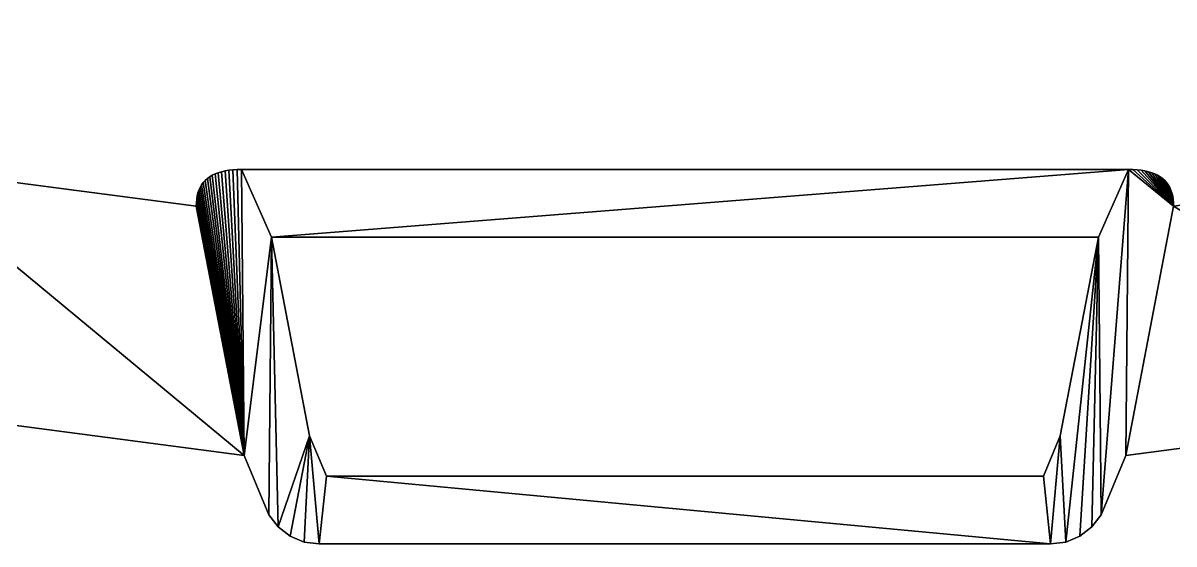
# Model space of a CAD drawing. Extents: x 0 to 187, y 0 to 177.
# Drawn here: x 59.3 to 118.6, y 0 to 26.8 of the extents above; entities that cross this region are included whole.
import ezdxf

# ---------------------------------------------------------------- set-up
doc = ezdxf.new("R2010")
doc.units = 0
doc.header["$LTSCALE"] = 25.4
doc.layers.get('0').update_dxf_attribs({"color": 13, "linetype": 'CONTINUOUS'})

# ---------------------------------------------------------------- blocks, each defined once
blk = doc.blocks.new('MASK_STRAP_4')
at = {"color": 0}
for p, q in [((69.043, 18.999), (69.043, 18.999, 2)), ((69.043, 18.999), (69.043, 18.999, 2)), ((69.189, 19.07), (69.189, 19.07, 2)), ((69.189, 19.07), (69.189, 19.07, 2)), ((69.347, 19.132), (69.347, 19.132, 2)), ((69.347, 19.132), (69.347, 19.132, 2)), ((69.517, 19.184), (69.517, 19.184, 2)), ((69.517, 19.184), (69.517, 19.184, 2)), ((69.698, 19.226), (69.698, 19.226, 2)), ((69.698, 19.226), (69.698, 19.226, 2)), ((69.892, 19.26), (69.892, 19.26, 2)), ((69.892, 19.26), (69.892, 19.26, 2)), ((70.097, 19.283), (70.097, 19.283, 2)), ((70.097, 19.283), (70.097, 19.283, 2)), ((70.314, 19.298), (70.314, 19.298, 2)), ((70.314, 19.298), (70.314, 19.298, 2)), ((70.543, 19.302), (70.543, 19.302, 2)), ((70.543, 19.302), (70.543, 19.302, 2)), ((116.237, 19.302), (116.237, 19.302, 2)), ((116.237, 19.302), (116.237, 19.302, 2)), ((116.466, 19.298), (116.466, 19.298, 2)), ((116.466, 19.298), (116.466, 19.298, 2)), ((116.683, 19.283), (116.683, 19.283, 2)), ((116.683, 19.283), (116.683, 19.283, 2)), ((116.888, 19.26), (116.888, 19.26, 2)), ((116.888, 19.26), (116.888, 19.26, 2)), ((117.082, 19.226), (117.082, 19.226, 2)), ((117.082, 19.226), (117.082, 19.226, 2)), ((117.263, 19.184), (117.263, 19.184, 2)), ((117.263, 19.184), (117.263, 19.184, 2)), ((117.433, 19.132), (117.433, 19.132, 2)), ((117.433, 19.132), (117.433, 19.132, 2)), ((117.591, 19.07), (117.591, 19.07, 2)), ((117.591, 19.07), (117.591, 19.07, 2)), ((117.737, 18.999), (117.737, 18.999, 2)), ((117.737, 18.999), (117.737, 18.999, 2)), ((68.492, 18.502), (68.492, 18.502, 2)), ((68.492, 18.502), (68.492, 18.502, 2)), ((68.578, 18.62), (68.578, 18.62, 2)), ((68.578, 18.62), (68.578, 18.62, 2)), ((68.677, 18.729), (68.677, 18.729, 2)), ((68.677, 18.729), (68.677, 18.729, 2)), ((68.787, 18.829), (68.787, 18.829, 2)), ((68.787, 18.829), (68.787, 18.829, 2)), ((68.909, 18.919), (68.909, 18.919, 2)), ((68.909, 18.919), (68.909, 18.919, 2)), ((117.871, 18.919), (117.871, 18.919, 2)), ((117.871, 18.919), (117.871, 18.919, 2)), ((117.993, 18.829), (117.993, 18.829, 2)), ((117.993, 18.829), (117.993, 18.829, 2)), ((118.103, 18.729), (118.103, 18.729, 2)), ((118.103, 18.729), (118.103, 18.729, 2)), ((118.202, 18.62), (118.202, 18.62, 2)), ((118.202, 18.62), (118.202, 18.62, 2)), ((118.289, 18.502), (118.289, 18.502, 2)), ((118.289, 18.502), (118.289, 18.502, 2)), ((68.264, 17.933), (68.264, 17.933, 2)), ((68.264, 17.933), (68.264, 17.933, 2)), ((68.303, 18.09), (68.303, 18.09, 2)), ((68.303, 18.09), (68.303, 18.09, 2)), ((68.354, 18.236), (68.354, 18.236, 2)), ((68.354, 18.236), (68.354, 18.236, 2)), ((68.417, 18.374), (68.417, 18.374, 2)), ((68.417, 18.374), (68.417, 18.374, 2)), ((118.363, 18.374), (118.363, 18.374, 2)), ((118.363, 18.374), (118.363, 18.374, 2)), ((118.426, 18.236), (118.426, 18.236, 2)), ((118.426, 18.236), (118.426, 18.236, 2)), ((118.477, 18.09), (118.477, 18.09, 2)), ((118.477, 18.09), (118.477, 18.09, 2)), ((118.516, 17.933), (118.516, 17.933, 2)), ((118.516, 17.933), (118.516, 17.933, 2)), ((68.218, 17.407), (68.218, 17.407, 1)), ((68.218, 17.407), (68.218, 17.407, 1)), ((68.218, 17.407, 1), (68.218, 17.407, 2)), ((68.218, 17.407, 1), (70.686, 4.566, 1)), ((68.218, 17.407, 2), (70.686, 4.566, 2)), ((68.218, 17.407, 1), (70.686, 4.566, 1)), ((68.218, 17.407, 2), (70.686, 4.566, 2)), ((68.218, 17.407, 1), (68.218, 17.407, 2)), ((68.221, 17.592), (68.221, 17.592, 2)), ((68.221, 17.592), (68.221, 17.592, 2)), ((68.237, 17.767), (68.237, 17.767, 2)), ((68.237, 17.767), (68.237, 17.767, 2)), ((118.563, 17.407, 1), (116.094, 4.566, 1)), ((118.563, 17.407, 2), (116.094, 4.566, 2)), ((118.563, 17.407, 1), (116.094, 4.566, 1)), ((118.563, 17.407, 2), (116.094, 4.566, 2)), ((118.544, 17.767), (118.544, 17.767, 2)), ((118.544, 17.767), (118.544, 17.767, 2)), ((118.559, 17.592), (118.559, 17.592, 2)), ((118.559, 17.592), (118.559, 17.592, 2)), ((118.563, 17.407, 1), (118.563, 17.407, 2)), ((118.563, 17.407), (118.563, 17.407, 1)), ((118.563, 17.407), (118.563, 17.407, 1)), ((118.563, 17.407, 1), (118.563, 17.407, 2)), ((72.09, 15.802, 2), (72.09, 15.802)), ((72.09, 15.802, 2), (72.09, 15.802)), ((72.09, 15.802, 2), (74.056, 5.577, 2)), ((72.09, 15.802), (74.056, 5.577)), ((72.09, 15.802), (74.056, 5.577)), ((72.09, 15.802, 2), (74.056, 5.577, 2)), ((112.724, 5.577, 2), (114.69, 15.802, 2)), ((112.724, 5.577), (114.69, 15.802)), ((112.724, 5.577), (114.69, 15.802)), ((112.724, 5.577, 2), (114.69, 15.802, 2)), ((114.69, 15.802, 2), (114.69, 15.802)), ((114.69, 15.802, 2), (114.69, 15.802)), ((74.056, 5.577, 2), (74.056, 5.577)), ((74.056, 5.577, 2), (74.056, 5.577)), ((112.724, 5.577, 2), (112.724, 5.577)), ((112.724, 5.577, 2), (112.724, 5.577)), ((70.686, 4.566, 1), (70.686, 4.566, 2)), ((70.686, 4.566), (70.686, 4.566, 1)), ((70.686, 4.566), (70.686, 4.566, 1)), ((70.686, 4.566, 1), (70.686, 4.566, 2)), ((116.094, 4.566), (116.094, 4.566, 1)), ((116.094, 4.566, 1), (116.094, 4.566, 2)), ((116.094, 4.566), (116.094, 4.566, 1)), ((116.094, 4.566, 1), (116.094, 4.566, 2)), ((74.916, 3.5, 2), (74.916, 3.5)), ((74.916, 3.5, 2), (74.916, 3.5)), ((111.864, 3.5, 2), (111.864, 3.5)), ((111.864, 3.5, 2), (111.864, 3.5)), ((71.956, 1.5), (71.956, 1.5, 2)), ((71.956, 1.5), (71.956, 1.5, 2)), ((114.824, 1.5), (114.824, 1.5, 2)), ((114.824, 1.5), (114.824, 1.5, 2)), ((72.433, 0.879), (72.433, 0.879, 2)), ((72.433, 0.879), (72.433, 0.879, 2)), ((114.347, 0.879), (114.347, 0.879, 2)), ((114.347, 0.879), (114.347, 0.879, 2)), ((73.054, 0.402), (73.054, 0.402, 2)), ((73.054, 0.402), (73.054, 0.402, 2)), ((73.778, 0.102), (73.778, 0.102, 2)), ((73.778, 0.102), (73.778, 0.102, 2)), ((74.554, 0), (74.554, 0, 2)), ((74.554, 0), (74.554, 0, 2)), ((112.226, 0), (112.226, 0, 2)), ((112.226, 0), (112.226, 0, 2)), ((113.002, 0.102), (113.002, 0.102, 2)), ((113.002, 0.102), (113.002, 0.102, 2)), ((113.726, 0.402), (113.726, 0.402, 2)), ((113.726, 0.402), (113.726, 0.402, 2))]:
    blk.add_line(p, q, dxfattribs=at)
mesh = blk.add_polyface(dxfattribs=at)
corners = [(51.482, 26.252), (50.955, 5.998), (50.928, 25.698), (51.105, 7.137), (52.725, 19.441), (70.686, 4.566), (52.16, 26.643), (68.218, 17.407), (68.221, 17.592), (68.237, 17.767), (68.264, 17.933), (68.303, 18.09), (68.354, 18.236), (68.417, 18.374), (68.492, 18.502), (68.578, 18.62), (68.677, 18.729), (68.787, 18.829), (68.909, 18.919), (69.043, 18.999), (69.189, 19.07), (69.347, 19.132), (69.517, 19.184), (69.698, 19.226), (69.892, 19.26), (70.097, 19.283), (70.314, 19.298), (70.543, 19.302), (72.09, 15.802), (116.237, 19.302), (71.956, 1.5), (72.433, 0.879), (74.056, 5.577), (73.054, 0.402), (73.778, 0.102), (74.554, 0), (74.916, 3.5), (112.226, 0), (52.917, 26.846), (52.917, 20.897), (53.7, 26.846), (53.7, 20.897), (54.456, 26.643), (54.456, 21.1), (55.135, 26.252), (55.135, 21.491), (55.688, 25.698), (55.688, 22.045), (56.08, 25.02), (56.08, 22.723), (56.283, 24.263), (56.283, 23.48), (50.955, 0.049), (51.712, 5.795), (51.712, 0.252), (52.39, 5.403), (52.39, 0.643), (52.944, 4.85), (52.944, 1.197), (53.335, 4.171), (53.335, 1.875), (53.538, 3.415), (53.538, 2.632)]
mesh.append_faces([[corners[k] for k in face] for face in [(49, 50, 51), (60, 61, 62)]], dxfattribs={"vtx0": -1, "color": 0})
mesh.append_faces([[corners[k] for k in face] for face in [(0, 1, 2), (1, 0, 3), (3, 4, 5), (5, 28, 30), (31, 32, 33), (33, 32, 34), (34, 32, 35), (35, 36, 37), (38, 4, 6), (4, 38, 39), (39, 40, 41), (41, 42, 43), (43, 44, 45), (45, 46, 47), (47, 48, 49), (52, 53, 54), (54, 55, 56), (56, 57, 58), (58, 59, 60)]], dxfattribs={"vtx0": -1, "vtx1": -1, "color": 0})
mesh.append_faces([[corners[k] for k in face] for face in [(3, 0, 4), (5, 27, 28)]], dxfattribs={"vtx0": -1, "vtx1": -1, "vtx2": -1, "color": 0})
mesh.append_faces([[corners[k] for k in face] for face in [(4, 0, 6), (5, 4, 7), (5, 7, 8), (5, 8, 9), (5, 9, 10), (5, 10, 11), (5, 11, 12), (5, 12, 13), (5, 13, 14), (5, 14, 15), (5, 15, 16), (5, 16, 17), (5, 17, 18), (5, 18, 19), (5, 19, 20), (5, 20, 21), (5, 21, 22), (5, 22, 23), (5, 23, 24), (5, 24, 25), (5, 25, 26), (5, 26, 27), (28, 27, 29), (28, 31, 30), (31, 28, 32), (35, 32, 36), (39, 38, 40), (41, 40, 42), (43, 42, 44), (45, 44, 46), (47, 46, 48), (49, 48, 50), (52, 1, 53), (54, 53, 55), (56, 55, 57), (58, 57, 59), (60, 59, 61)]], dxfattribs={"vtx0": -1, "vtx2": -1, "color": 0})
mesh = blk.add_polyface(dxfattribs=at)
corners = [(130.498, 24.263), (130.7, 22.723), (130.498, 23.48), (130.7, 25.02), (131.092, 22.045), (131.092, 25.698), (131.646, 21.491), (131.646, 26.252), (132.324, 21.1), (132.324, 26.643), (133.08, 20.897), (133.08, 26.846), (133.863, 20.897), (133.863, 26.846), (134.055, 19.441), (134.62, 26.643), (72.09, 15.802), (116.237, 19.302), (114.69, 15.802), (114.824, 1.5), (116.094, 4.566), (118.563, 17.407), (135.675, 7.137), (116.466, 19.298), (116.683, 19.283), (116.888, 19.26), (117.082, 19.226), (117.263, 19.184), (117.433, 19.132), (117.591, 19.07), (117.737, 18.999), (117.871, 18.919), (117.993, 18.829), (118.103, 18.729), (118.202, 18.62), (118.289, 18.502), (118.363, 18.374), (118.426, 18.236), (118.477, 18.09), (118.516, 17.933), (118.544, 17.767), (118.559, 17.592), (135.298, 26.252), (135.852, 25.698), (112.226, 0), (74.916, 3.5), (111.864, 3.5), (112.724, 5.577), (113.002, 0.102), (113.726, 0.402), (114.347, 0.879), (133.445, 4.171), (133.242, 2.632), (133.242, 3.415), (133.445, 1.875), (133.837, 1.197), (133.837, 4.85), (134.39, 0.643), (134.39, 5.403), (135.069, 0.252), (135.069, 5.795), (135.825, 0.049), (135.825, 5.998)]
mesh.append_faces([[corners[k] for k in face] for face in [(0, 1, 2), (21, 40, 41), (51, 52, 53)]], dxfattribs={"vtx0": -1, "color": 0})
mesh.append_faces([[corners[k] for k in face] for face in [(1, 3, 4), (4, 5, 6), (6, 7, 8), (8, 9, 10), (10, 11, 12), (12, 13, 14), (16, 17, 18), (19, 17, 20), (20, 21, 22), (44, 47, 48), (48, 18, 49), (49, 18, 50), (50, 18, 19), (52, 51, 54), (54, 51, 55), (55, 56, 57), (57, 58, 59), (59, 60, 61)]], dxfattribs={"vtx0": -1, "vtx1": -1, "color": 0})
mesh.append_faces([[corners[k] for k in face] for face in [(18, 17, 19), (20, 17, 21), (22, 14, 15)]], dxfattribs={"vtx0": -1, "vtx1": -1, "vtx2": -1, "color": 0})
mesh.append_faces([[corners[k] for k in face] for face in [(1, 0, 3), (4, 3, 5), (6, 5, 7), (8, 7, 9), (10, 9, 11), (12, 11, 13), (14, 13, 15), (21, 17, 23), (21, 23, 24), (21, 24, 25), (21, 25, 26), (21, 26, 27), (21, 27, 28), (21, 28, 29), (21, 29, 30), (21, 30, 31), (21, 31, 32), (21, 32, 33), (21, 33, 34), (21, 34, 35), (21, 35, 36), (21, 36, 37), (21, 37, 38), (21, 38, 39), (21, 39, 40), (22, 21, 14), (22, 15, 42), (22, 42, 43), (44, 45, 46), (44, 46, 47), (48, 47, 18), (55, 51, 56), (57, 56, 58), (59, 58, 60), (61, 60, 62)]], dxfattribs={"vtx0": -1, "vtx2": -1, "color": 0})
mesh = blk.add_polyface(dxfattribs=at)
corners = [(70.686, 4.566, 1), (52.725, 19.441, 1), (51.105, 7.137, 1), (68.218, 17.407, 1)]
mesh.append_faces([[corners[k] for k in face] for face in [(0, 1, 2), (1, 0, 3)]], dxfattribs={"vtx0": -1, "color": 0})
mesh = blk.add_polyface(dxfattribs=at)
corners = [(52.725, 19.441, 1), (68.218, 17.407), (52.725, 19.441), (68.218, 17.407, 1)]
mesh.append_faces([[corners[k] for k in face] for face in [(0, 1, 2), (1, 0, 3)]], dxfattribs={"vtx0": -1, "color": 0})
mesh = blk.add_polyface(dxfattribs=at)
corners = [(72.433, 0.879, 2), (72.09, 15.802, 2), (71.956, 1.5, 2), (74.056, 5.577, 2), (73.054, 0.402, 2), (73.778, 0.102, 2), (74.554, 0, 2), (74.916, 3.5, 2), (112.226, 0, 2), (111.864, 3.5, 2), (112.724, 5.577, 2), (113.002, 0.102, 2), (114.69, 15.802, 2), (113.726, 0.402, 2), (114.347, 0.879, 2), (114.824, 1.5, 2), (70.686, 4.566, 2), (68.221, 17.592, 2), (68.218, 17.407, 2), (68.237, 17.767, 2), (68.264, 17.933, 2), (68.303, 18.09, 2), (68.354, 18.236, 2), (68.417, 18.374, 2), (68.492, 18.502, 2), (68.578, 18.62, 2), (68.677, 18.729, 2), (68.787, 18.829, 2), (68.909, 18.919, 2), (69.043, 18.999, 2), (69.189, 19.07, 2), (69.347, 19.132, 2), (69.517, 19.184, 2), (69.698, 19.226, 2), (69.892, 19.26, 2), (70.097, 19.283, 2), (70.314, 19.298, 2), (70.543, 19.302, 2), (116.237, 19.302, 2), (116.094, 4.566, 2), (118.563, 17.407, 2), (116.466, 19.298, 2), (116.683, 19.283, 2), (116.888, 19.26, 2), (117.082, 19.226, 2), (117.263, 19.184, 2), (117.433, 19.132, 2), (117.591, 19.07, 2), (117.737, 18.999, 2), (117.871, 18.919, 2), (117.993, 18.829, 2), (118.103, 18.729, 2), (118.202, 18.62, 2), (118.289, 18.502, 2), (118.363, 18.374, 2), (118.426, 18.236, 2), (118.477, 18.09, 2), (118.516, 17.933, 2), (118.544, 17.767, 2), (118.559, 17.592, 2)]
mesh.append_faces([[corners[k] for k in face] for face in [(16, 17, 18), (58, 40, 59)]], dxfattribs={"vtx0": -1, "color": 0})
mesh.append_faces([[corners[k] for k in face] for face in [(0, 1, 2), (1, 0, 3), (3, 6, 7), (7, 8, 9), (9, 8, 10), (10, 11, 12), (17, 16, 19), (19, 16, 20), (20, 16, 21), (21, 16, 22), (22, 16, 23), (23, 16, 24), (24, 16, 25), (25, 16, 26), (26, 16, 27), (27, 16, 28), (28, 16, 29), (29, 16, 30), (30, 16, 31), (31, 16, 32), (32, 16, 33), (33, 16, 34), (34, 16, 35), (35, 16, 36), (36, 16, 37), (37, 1, 38), (38, 40, 41), (41, 40, 42), (42, 40, 43), (43, 40, 44), (44, 40, 45), (45, 40, 46), (46, 40, 47), (47, 40, 48), (48, 40, 49), (49, 40, 50), (50, 40, 51), (51, 40, 52), (52, 40, 53), (53, 40, 54), (54, 40, 55), (55, 40, 56), (56, 40, 57), (57, 40, 58)]], dxfattribs={"vtx0": -1, "vtx1": -1, "color": 0})
mesh.append_faces([[corners[k] for k in face] for face in [(37, 16, 1), (38, 12, 15)]], dxfattribs={"vtx0": -1, "vtx1": -1, "vtx2": -1, "color": 0})
mesh.append_faces([[corners[k] for k in face] for face in [(3, 0, 4), (3, 4, 5), (3, 5, 6), (7, 6, 8), (10, 8, 11), (12, 11, 13), (12, 13, 14), (12, 14, 15), (1, 16, 2), (38, 1, 12), (38, 15, 39), (38, 39, 40)]], dxfattribs={"vtx0": -1, "vtx2": -1, "color": 0})
mesh = blk.add_polyface(dxfattribs=at)
corners = [(68.909, 18.919, 2), (69.043, 18.999), (68.909, 18.919), (69.043, 18.999, 2)]
mesh.append_faces([[corners[k] for k in face] for face in [(0, 1, 2), (1, 0, 3)]], dxfattribs={"vtx0": -1, "color": 0})
mesh = blk.add_polyface(dxfattribs=at)
corners = [(69.043, 18.999, 2), (69.189, 19.07), (69.043, 18.999), (69.189, 19.07, 2)]
mesh.append_faces([[corners[k] for k in face] for face in [(0, 1, 2), (1, 0, 3)]], dxfattribs={"vtx0": -1, "color": 0})
mesh = blk.add_polyface(dxfattribs=at)
corners = [(69.189, 19.07, 2), (69.347, 19.132), (69.189, 19.07), (69.347, 19.132, 2)]
mesh.append_faces([[corners[k] for k in face] for face in [(0, 1, 2), (1, 0, 3)]], dxfattribs={"vtx0": -1, "color": 0})
mesh = blk.add_polyface(dxfattribs=at)
corners = [(69.347, 19.132, 2), (69.517, 19.184), (69.347, 19.132), (69.517, 19.184, 2)]
mesh.append_faces([[corners[k] for k in face] for face in [(0, 1, 2), (1, 0, 3)]], dxfattribs={"vtx0": -1, "color": 0})
mesh = blk.add_polyface(dxfattribs=at)
corners = [(69.517, 19.184, 2), (69.698, 19.226), (69.517, 19.184), (69.698, 19.226, 2)]
mesh.append_faces([[corners[k] for k in face] for face in [(0, 1, 2), (1, 0, 3)]], dxfattribs={"vtx0": -1, "color": 0})
mesh = blk.add_polyface(dxfattribs=at)
corners = [(69.698, 19.226, 2), (69.892, 19.26), (69.698, 19.226), (69.892, 19.26, 2)]
mesh.append_faces([[corners[k] for k in face] for face in [(0, 1, 2), (1, 0, 3)]], dxfattribs={"vtx0": -1, "color": 0})
mesh = blk.add_polyface(dxfattribs=at)
corners = [(69.892, 19.26, 2), (70.097, 19.283), (69.892, 19.26), (70.097, 19.283, 2)]
mesh.append_faces([[corners[k] for k in face] for face in [(0, 1, 2), (1, 0, 3)]], dxfattribs={"vtx0": -1, "color": 0})
mesh = blk.add_polyface(dxfattribs=at)
corners = [(70.097, 19.283, 2), (70.314, 19.298), (70.097, 19.283), (70.314, 19.298, 2)]
mesh.append_faces([[corners[k] for k in face] for face in [(0, 1, 2), (1, 0, 3)]], dxfattribs={"vtx0": -1, "color": 0})
mesh = blk.add_polyface(dxfattribs=at)
corners = [(70.314, 19.298, 2), (70.543, 19.302), (70.314, 19.298), (70.543, 19.302, 2)]
mesh.append_faces([[corners[k] for k in face] for face in [(0, 1, 2), (1, 0, 3)]], dxfattribs={"vtx0": -1, "color": 0})
mesh = blk.add_polyface(dxfattribs=at)
corners = [(70.543, 19.302, 2), (116.237, 19.302), (70.543, 19.302), (116.237, 19.302, 2)]
mesh.append_faces([[corners[k] for k in face] for face in [(0, 1, 2), (1, 0, 3)]], dxfattribs={"vtx0": -1, "color": 0})
mesh = blk.add_polyface(dxfattribs=at)
corners = [(135.675, 7.137, 1), (118.563, 17.407, 1), (116.094, 4.566, 1), (134.055, 19.441, 1)]
mesh.append_faces([[corners[k] for k in face] for face in [(0, 1, 2), (1, 0, 3)]], dxfattribs={"vtx0": -1, "color": 0})
mesh = blk.add_polyface(dxfattribs=at)
corners = [(116.237, 19.302, 2), (116.466, 19.298), (116.237, 19.302), (116.466, 19.298, 2)]
mesh.append_faces([[corners[k] for k in face] for face in [(0, 1, 2), (1, 0, 3)]], dxfattribs={"vtx0": -1, "color": 0})
mesh = blk.add_polyface(dxfattribs=at)
corners = [(116.466, 19.298, 2), (116.683, 19.283), (116.466, 19.298), (116.683, 19.283, 2)]
mesh.append_faces([[corners[k] for k in face] for face in [(0, 1, 2), (1, 0, 3)]], dxfattribs={"vtx0": -1, "color": 0})
mesh = blk.add_polyface(dxfattribs=at)
corners = [(116.683, 19.283, 2), (116.888, 19.26), (116.683, 19.283), (116.888, 19.26, 2)]
mesh.append_faces([[corners[k] for k in face] for face in [(0, 1, 2), (1, 0, 3)]], dxfattribs={"vtx0": -1, "color": 0})
mesh = blk.add_polyface(dxfattribs=at)
corners = [(116.888, 19.26, 2), (117.082, 19.226), (116.888, 19.26), (117.082, 19.226, 2)]
mesh.append_faces([[corners[k] for k in face] for face in [(0, 1, 2), (1, 0, 3)]], dxfattribs={"vtx0": -1, "color": 0})
mesh = blk.add_polyface(dxfattribs=at)
corners = [(117.082, 19.226, 2), (117.263, 19.184), (117.082, 19.226), (117.263, 19.184, 2)]
mesh.append_faces([[corners[k] for k in face] for face in [(0, 1, 2), (1, 0, 3)]], dxfattribs={"vtx0": -1, "color": 0})
mesh = blk.add_polyface(dxfattribs=at)
corners = [(117.263, 19.184, 2), (117.433, 19.132), (117.263, 19.184), (117.433, 19.132, 2)]
mesh.append_faces([[corners[k] for k in face] for face in [(0, 1, 2), (1, 0, 3)]], dxfattribs={"vtx0": -1, "color": 0})
mesh = blk.add_polyface(dxfattribs=at)
corners = [(117.433, 19.132, 2), (117.591, 19.07), (117.433, 19.132), (117.591, 19.07, 2)]
mesh.append_faces([[corners[k] for k in face] for face in [(0, 1, 2), (1, 0, 3)]], dxfattribs={"vtx0": -1, "color": 0})
mesh = blk.add_polyface(dxfattribs=at)
corners = [(117.591, 19.07, 2), (117.737, 18.999), (117.591, 19.07), (117.737, 18.999, 2)]
mesh.append_faces([[corners[k] for k in face] for face in [(0, 1, 2), (1, 0, 3)]], dxfattribs={"vtx0": -1, "color": 0})
mesh = blk.add_polyface(dxfattribs=at)
corners = [(117.737, 18.999, 2), (117.871, 18.919), (117.737, 18.999), (117.871, 18.919, 2)]
mesh.append_faces([[corners[k] for k in face] for face in [(0, 1, 2), (1, 0, 3)]], dxfattribs={"vtx0": -1, "color": 0})
mesh = blk.add_polyface(dxfattribs=at)
corners = [(118.563, 17.407, 1), (134.055, 19.441), (118.563, 17.407), (134.055, 19.441, 1)]
mesh.append_faces([[corners[k] for k in face] for face in [(0, 1, 2), (1, 0, 3)]], dxfattribs={"vtx0": -1, "color": 0})
mesh = blk.add_polyface(dxfattribs=at)
corners = [(68.492, 18.502, 2), (68.417, 18.374), (68.417, 18.374, 2), (68.492, 18.502)]
mesh.append_faces([[corners[k] for k in face] for face in [(0, 1, 2), (1, 0, 3)]], dxfattribs={"vtx0": -1, "color": 0})
mesh = blk.add_polyface(dxfattribs=at)
corners = [(68.578, 18.62, 2), (68.492, 18.502), (68.492, 18.502, 2), (68.578, 18.62)]
mesh.append_faces([[corners[k] for k in face] for face in [(0, 1, 2), (1, 0, 3)]], dxfattribs={"vtx0": -1, "color": 0})
mesh = blk.add_polyface(dxfattribs=at)
corners = [(68.677, 18.729, 2), (68.578, 18.62), (68.578, 18.62, 2), (68.677, 18.729)]
mesh.append_faces([[corners[k] for k in face] for face in [(0, 1, 2), (1, 0, 3)]], dxfattribs={"vtx0": -1, "color": 0})
mesh = blk.add_polyface(dxfattribs=at)
corners = [(68.677, 18.729, 2), (68.787, 18.829), (68.677, 18.729), (68.787, 18.829, 2)]
mesh.append_faces([[corners[k] for k in face] for face in [(0, 1, 2), (1, 0, 3)]], dxfattribs={"vtx0": -1, "color": 0})
mesh = blk.add_polyface(dxfattribs=at)
corners = [(68.787, 18.829, 2), (68.909, 18.919), (68.787, 18.829), (68.909, 18.919, 2)]
mesh.append_faces([[corners[k] for k in face] for face in [(0, 1, 2), (1, 0, 3)]], dxfattribs={"vtx0": -1, "color": 0})
mesh = blk.add_polyface(dxfattribs=at)
corners = [(117.871, 18.919, 2), (117.993, 18.829), (117.871, 18.919), (117.993, 18.829, 2)]
mesh.append_faces([[corners[k] for k in face] for face in [(0, 1, 2), (1, 0, 3)]], dxfattribs={"vtx0": -1, "color": 0})
mesh = blk.add_polyface(dxfattribs=at)
corners = [(117.993, 18.829, 2), (118.103, 18.729), (117.993, 18.829), (118.103, 18.729, 2)]
mesh.append_faces([[corners[k] for k in face] for face in [(0, 1, 2), (1, 0, 3)]], dxfattribs={"vtx0": -1, "color": 0})
mesh = blk.add_polyface(dxfattribs=at)
corners = [(118.103, 18.729), (118.202, 18.62, 2), (118.202, 18.62), (118.103, 18.729, 2)]
mesh.append_faces([[corners[k] for k in face] for face in [(0, 1, 2), (1, 0, 3)]], dxfattribs={"vtx0": -1, "color": 0})
mesh = blk.add_polyface(dxfattribs=at)
corners = [(118.202, 18.62), (118.289, 18.502, 2), (118.289, 18.502), (118.202, 18.62, 2)]
mesh.append_faces([[corners[k] for k in face] for face in [(0, 1, 2), (1, 0, 3)]], dxfattribs={"vtx0": -1, "color": 0})
mesh = blk.add_polyface(dxfattribs=at)
corners = [(118.289, 18.502), (118.363, 18.374, 2), (118.363, 18.374), (118.289, 18.502, 2)]
mesh.append_faces([[corners[k] for k in face] for face in [(0, 1, 2), (1, 0, 3)]], dxfattribs={"vtx0": -1, "color": 0})
mesh = blk.add_polyface(dxfattribs=at)
corners = [(68.264, 17.933, 2), (68.237, 17.767), (68.237, 17.767, 2), (68.264, 17.933)]
mesh.append_faces([[corners[k] for k in face] for face in [(0, 1, 2), (1, 0, 3)]], dxfattribs={"vtx0": -1, "color": 0})
mesh = blk.add_polyface(dxfattribs=at)
corners = [(68.303, 18.09, 2), (68.264, 17.933), (68.264, 17.933, 2), (68.303, 18.09)]
mesh.append_faces([[corners[k] for k in face] for face in [(0, 1, 2), (1, 0, 3)]], dxfattribs={"vtx0": -1, "color": 0})
mesh = blk.add_polyface(dxfattribs=at)
corners = [(68.354, 18.236, 2), (68.303, 18.09), (68.303, 18.09, 2), (68.354, 18.236)]
mesh.append_faces([[corners[k] for k in face] for face in [(0, 1, 2), (1, 0, 3)]], dxfattribs={"vtx0": -1, "color": 0})
mesh = blk.add_polyface(dxfattribs=at)
corners = [(68.417, 18.374, 2), (68.354, 18.236), (68.354, 18.236, 2), (68.417, 18.374)]
mesh.append_faces([[corners[k] for k in face] for face in [(0, 1, 2), (1, 0, 3)]], dxfattribs={"vtx0": -1, "color": 0})
mesh = blk.add_polyface(dxfattribs=at)
corners = [(118.363, 18.374), (118.426, 18.236, 2), (118.426, 18.236), (118.363, 18.374, 2)]
mesh.append_faces([[corners[k] for k in face] for face in [(0, 1, 2), (1, 0, 3)]], dxfattribs={"vtx0": -1, "color": 0})
mesh = blk.add_polyface(dxfattribs=at)
corners = [(118.426, 18.236), (118.477, 18.09, 2), (118.477, 18.09), (118.426, 18.236, 2)]
mesh.append_faces([[corners[k] for k in face] for face in [(0, 1, 2), (1, 0, 3)]], dxfattribs={"vtx0": -1, "color": 0})
mesh = blk.add_polyface(dxfattribs=at)
corners = [(118.477, 18.09), (118.516, 17.933, 2), (118.516, 17.933), (118.477, 18.09, 2)]
mesh.append_faces([[corners[k] for k in face] for face in [(0, 1, 2), (1, 0, 3)]], dxfattribs={"vtx0": -1, "color": 0})
mesh = blk.add_polyface(dxfattribs=at)
corners = [(118.516, 17.933), (118.544, 17.767, 2), (118.544, 17.767), (118.516, 17.933, 2)]
mesh.append_faces([[corners[k] for k in face] for face in [(0, 1, 2), (1, 0, 3)]], dxfattribs={"vtx0": -1, "color": 0})
mesh = blk.add_polyface(dxfattribs=at)
corners = [(68.221, 17.592, 2), (68.218, 17.407, 1), (68.218, 17.407, 2), (68.218, 17.407), (68.221, 17.592)]
mesh.append_faces([[corners[k] for k in face] for face in [(0, 1, 2), (3, 0, 4)]], dxfattribs={"vtx0": -1, "color": 0})
mesh.append_faces([[corners[k] for k in face] for face in [(1, 0, 3)]], dxfattribs={"vtx0": -1, "vtx1": -1, "color": 0})
mesh = blk.add_polyface(dxfattribs=at)
corners = [(68.218, 17.407, 2), (70.686, 4.566, 1), (70.686, 4.566, 2), (68.218, 17.407, 1)]
mesh.append_faces([[corners[k] for k in face] for face in [(0, 1, 2), (1, 0, 3)]], dxfattribs={"vtx0": -1, "color": 0})
mesh = blk.add_polyface(dxfattribs=at)
corners = [(68.237, 17.767, 2), (68.221, 17.592), (68.221, 17.592, 2), (68.237, 17.767)]
mesh.append_faces([[corners[k] for k in face] for face in [(0, 1, 2), (1, 0, 3)]], dxfattribs={"vtx0": -1, "color": 0})
mesh = blk.add_polyface(dxfattribs=at)
corners = [(118.563, 17.407, 1), (116.094, 4.566, 2), (116.094, 4.566, 1), (118.563, 17.407, 2)]
mesh.append_faces([[corners[k] for k in face] for face in [(0, 1, 2), (1, 0, 3)]], dxfattribs={"vtx0": -1, "color": 0})
mesh = blk.add_polyface(dxfattribs=at)
corners = [(118.544, 17.767), (118.559, 17.592, 2), (118.559, 17.592), (118.544, 17.767, 2)]
mesh.append_faces([[corners[k] for k in face] for face in [(0, 1, 2), (1, 0, 3)]], dxfattribs={"vtx0": -1, "color": 0})
mesh = blk.add_polyface(dxfattribs=at)
corners = [(118.559, 17.592), (118.563, 17.407, 1), (118.563, 17.407), (118.563, 17.407, 2), (118.559, 17.592, 2)]
mesh.append_faces([[corners[k] for k in face] for face in [(0, 1, 2), (3, 0, 4)]], dxfattribs={"vtx0": -1, "color": 0})
mesh.append_faces([[corners[k] for k in face] for face in [(1, 0, 3)]], dxfattribs={"vtx0": -1, "vtx1": -1, "color": 0})
mesh = blk.add_polyface(dxfattribs=at)
corners = [(114.69, 15.802, 2), (72.09, 15.802), (114.69, 15.802), (72.09, 15.802, 2)]
mesh.append_faces([[corners[k] for k in face] for face in [(0, 1, 2), (1, 0, 3)]], dxfattribs={"vtx0": -1, "color": 0})
mesh = blk.add_polyface(dxfattribs=at)
corners = [(72.09, 15.802), (74.056, 5.577, 2), (74.056, 5.577), (72.09, 15.802, 2)]
mesh.append_faces([[corners[k] for k in face] for face in [(0, 1, 2), (1, 0, 3)]], dxfattribs={"vtx0": -1, "color": 0})
mesh = blk.add_polyface(dxfattribs=at)
corners = [(114.69, 15.802, 2), (112.724, 5.577), (112.724, 5.577, 2), (114.69, 15.802)]
mesh.append_faces([[corners[k] for k in face] for face in [(0, 1, 2), (1, 0, 3)]], dxfattribs={"vtx0": -1, "color": 0})
mesh = blk.add_polyface(dxfattribs=at)
corners = [(70.686, 4.566, 1), (51.105, 7.137), (70.686, 4.566), (51.105, 7.137, 1)]
mesh.append_faces([[corners[k] for k in face] for face in [(0, 1, 2), (1, 0, 3)]], dxfattribs={"vtx0": -1, "color": 0})
mesh = blk.add_polyface(dxfattribs=at)
corners = [(135.675, 7.137, 1), (116.094, 4.566), (135.675, 7.137), (116.094, 4.566, 1)]
mesh.append_faces([[corners[k] for k in face] for face in [(0, 1, 2), (1, 0, 3)]], dxfattribs={"vtx0": -1, "color": 0})
mesh = blk.add_polyface(dxfattribs=at)
corners = [(74.056, 5.577), (74.916, 3.5, 2), (74.916, 3.5), (74.056, 5.577, 2)]
mesh.append_faces([[corners[k] for k in face] for face in [(0, 1, 2), (1, 0, 3)]], dxfattribs={"vtx0": -1, "color": 0})
mesh = blk.add_polyface(dxfattribs=at)
corners = [(112.724, 5.577, 2), (111.864, 3.5), (111.864, 3.5, 2), (112.724, 5.577)]
mesh.append_faces([[corners[k] for k in face] for face in [(0, 1, 2), (1, 0, 3)]], dxfattribs={"vtx0": -1, "color": 0})
mesh = blk.add_polyface(dxfattribs=at)
corners = [(70.686, 4.566, 2), (71.956, 1.5), (71.956, 1.5, 2), (70.686, 4.566), (70.686, 4.566, 1)]
mesh.append_faces([[corners[k] for k in face] for face in [(0, 1, 2), (3, 0, 4)]], dxfattribs={"vtx0": -1, "color": 0})
mesh.append_faces([[corners[k] for k in face] for face in [(1, 0, 3)]], dxfattribs={"vtx0": -1, "vtx1": -1, "color": 0})
mesh = blk.add_polyface(dxfattribs=at)
corners = [(116.094, 4.566), (114.824, 1.5, 2), (114.824, 1.5), (116.094, 4.566, 2), (116.094, 4.566, 1)]
mesh.append_faces([[corners[k] for k in face] for face in [(0, 1, 2), (3, 0, 4)]], dxfattribs={"vtx0": -1, "color": 0})
mesh.append_faces([[corners[k] for k in face] for face in [(1, 0, 3)]], dxfattribs={"vtx0": -1, "vtx1": -1, "color": 0})
mesh = blk.add_polyface(dxfattribs=at)
corners = [(74.916, 3.5, 2), (111.864, 3.5), (74.916, 3.5), (111.864, 3.5, 2)]
mesh.append_faces([[corners[k] for k in face] for face in [(0, 1, 2), (1, 0, 3)]], dxfattribs={"vtx0": -1, "color": 0})
mesh = blk.add_polyface(dxfattribs=at)
corners = [(71.956, 1.5, 2), (72.433, 0.879), (72.433, 0.879, 2), (71.956, 1.5)]
mesh.append_faces([[corners[k] for k in face] for face in [(0, 1, 2), (1, 0, 3)]], dxfattribs={"vtx0": -1, "color": 0})
mesh = blk.add_polyface(dxfattribs=at)
corners = [(114.824, 1.5), (114.347, 0.879, 2), (114.347, 0.879), (114.824, 1.5, 2)]
mesh.append_faces([[corners[k] for k in face] for face in [(0, 1, 2), (1, 0, 3)]], dxfattribs={"vtx0": -1, "color": 0})
mesh = blk.add_polyface(dxfattribs=at)
corners = [(73.054, 0.402, 2), (72.433, 0.879), (73.054, 0.402), (72.433, 0.879, 2)]
mesh.append_faces([[corners[k] for k in face] for face in [(0, 1, 2), (1, 0, 3)]], dxfattribs={"vtx0": -1, "color": 0})
mesh = blk.add_polyface(dxfattribs=at)
corners = [(114.347, 0.879, 2), (113.726, 0.402), (114.347, 0.879), (113.726, 0.402, 2)]
mesh.append_faces([[corners[k] for k in face] for face in [(0, 1, 2), (1, 0, 3)]], dxfattribs={"vtx0": -1, "color": 0})
mesh = blk.add_polyface(dxfattribs=at)
corners = [(73.778, 0.102, 2), (73.054, 0.402), (73.778, 0.102), (73.054, 0.402, 2)]
mesh.append_faces([[corners[k] for k in face] for face in [(0, 1, 2), (1, 0, 3)]], dxfattribs={"vtx0": -1, "color": 0})
mesh = blk.add_polyface(dxfattribs=at)
corners = [(74.554, 0, 2), (73.778, 0.102), (74.554, 0), (73.778, 0.102, 2)]
mesh.append_faces([[corners[k] for k in face] for face in [(0, 1, 2), (1, 0, 3)]], dxfattribs={"vtx0": -1, "color": 0})
mesh = blk.add_polyface(dxfattribs=at)
corners = [(112.226, 0, 2), (74.554, 0), (112.226, 0), (74.554, 0, 2)]
mesh.append_faces([[corners[k] for k in face] for face in [(0, 1, 2), (1, 0, 3)]], dxfattribs={"vtx0": -1, "color": 0})
mesh = blk.add_polyface(dxfattribs=at)
corners = [(113.002, 0.102, 2), (112.226, 0), (113.002, 0.102), (112.226, 0, 2)]
mesh.append_faces([[corners[k] for k in face] for face in [(0, 1, 2), (1, 0, 3)]], dxfattribs={"vtx0": -1, "color": 0})
mesh = blk.add_polyface(dxfattribs=at)
corners = [(113.726, 0.402, 2), (113.002, 0.102), (113.726, 0.402), (113.002, 0.102, 2)]
mesh.append_faces([[corners[k] for k in face] for face in [(0, 1, 2), (1, 0, 3)]], dxfattribs={"vtx0": -1, "color": 0})

msp = doc.modelspace()

# ---------------------------------------------------------------- block references
at = {"color": 0}
msp.add_blockref('MASK_STRAP_4', (0, 0), dxfattribs=at)

doc.saveas('drawing.dxf')
